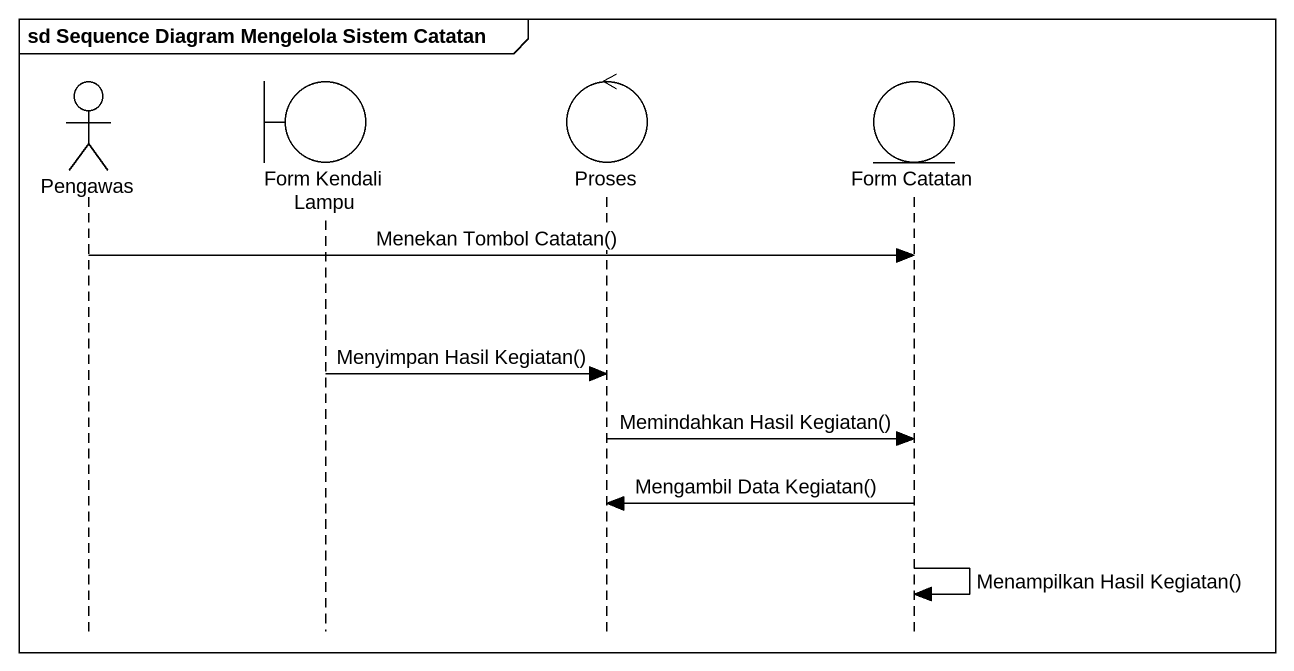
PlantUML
@startuml
mainframe sd Sequence Diagram Mengelola Sistem Catatan
hide footbox
actor Pengawas
boundary "Form Kendali Lampu" as Form_Kendali_Lampu
control Proses
entity "Form Catatan" as Form_Catatan

Pengawas -> Form_Catatan : Menekan Tombol Catatan()
Form_Kendali_Lampu -> Proses : Menyimpan Hasil Kegiatan()
Proses -> Form_Catatan : Memindahkan Hasil Kegiatan()
Form_Catatan -> Proses : Mengambil Data Kegiatan()
Form_Catatan -> Form_Catatan : Menampilkan Hasil Kegiatan()
@enduml
